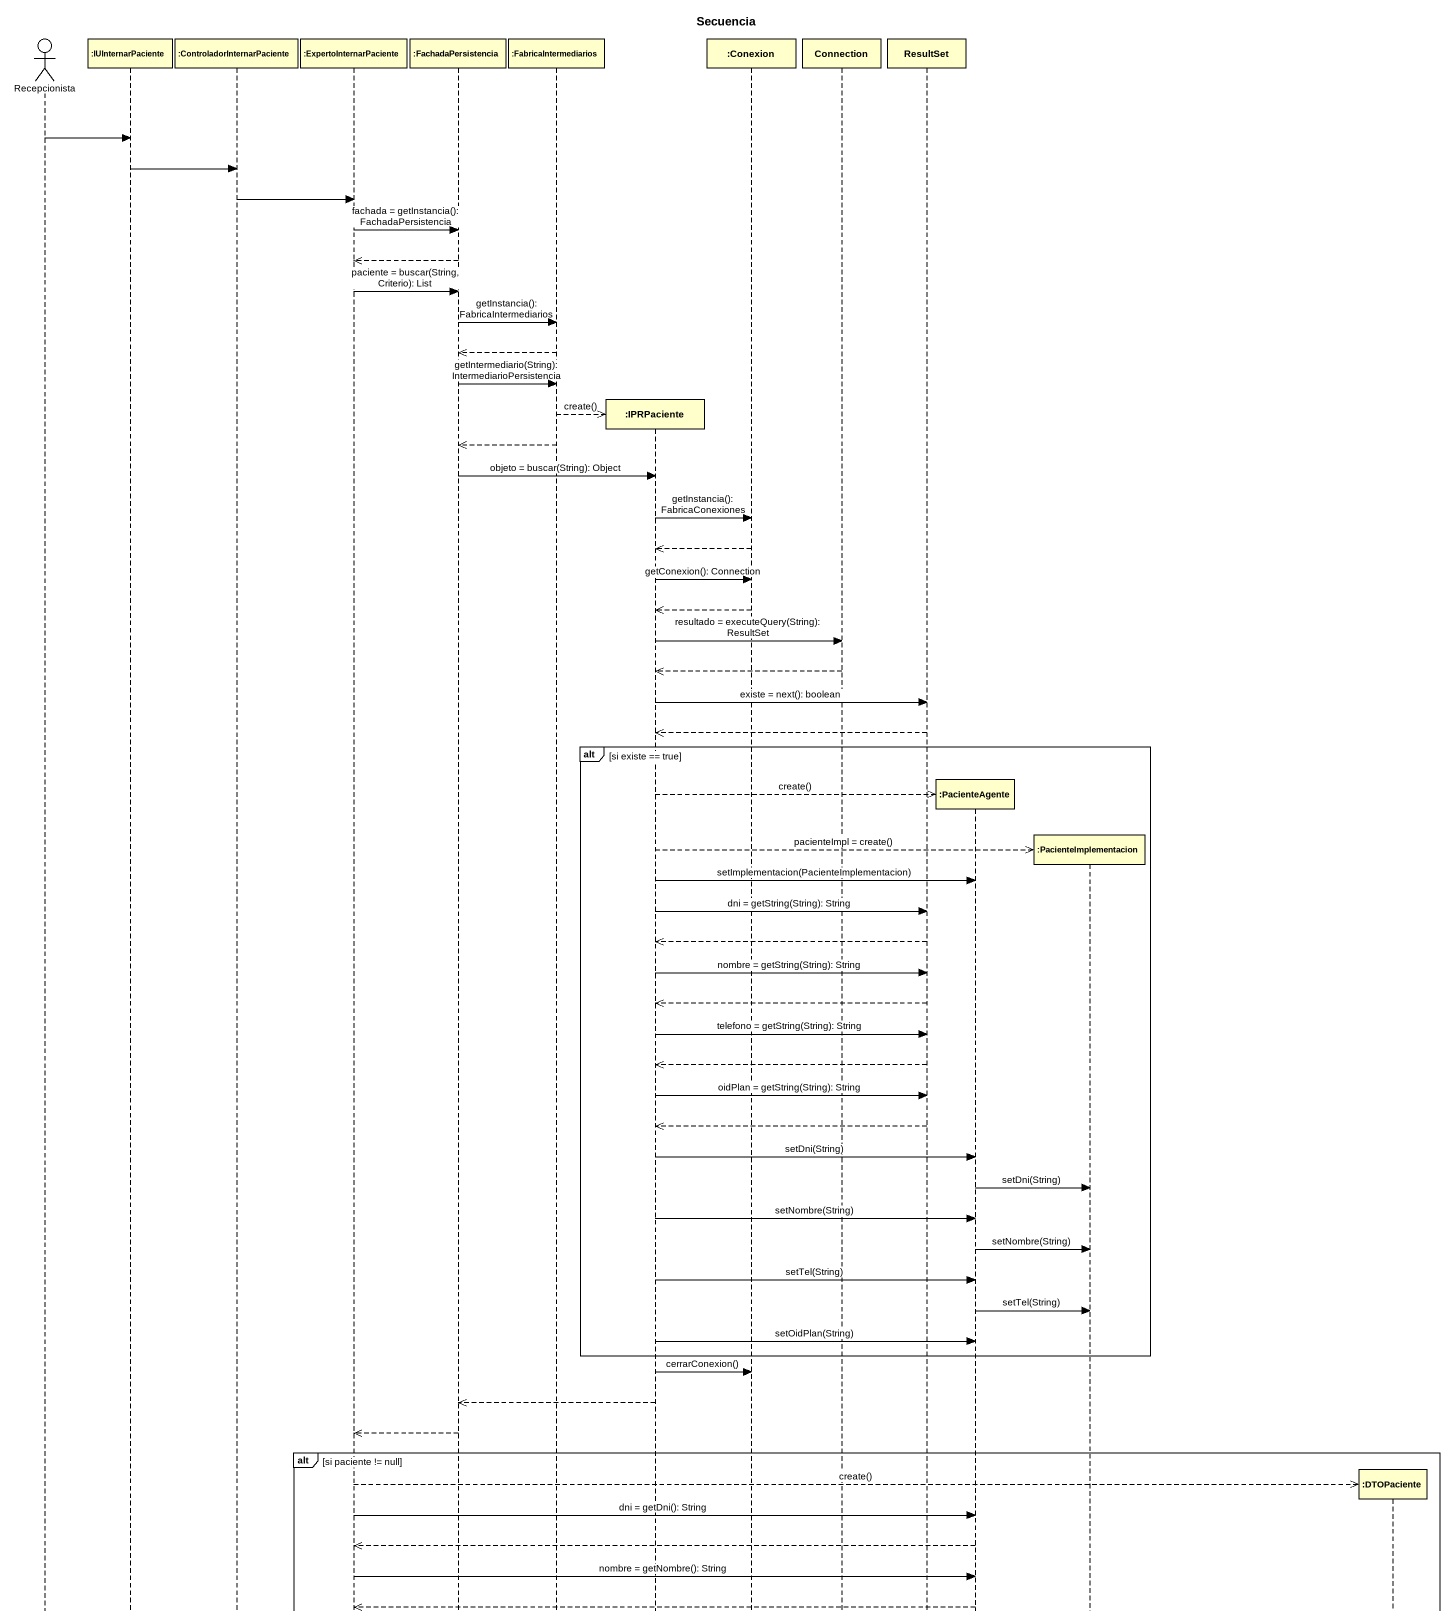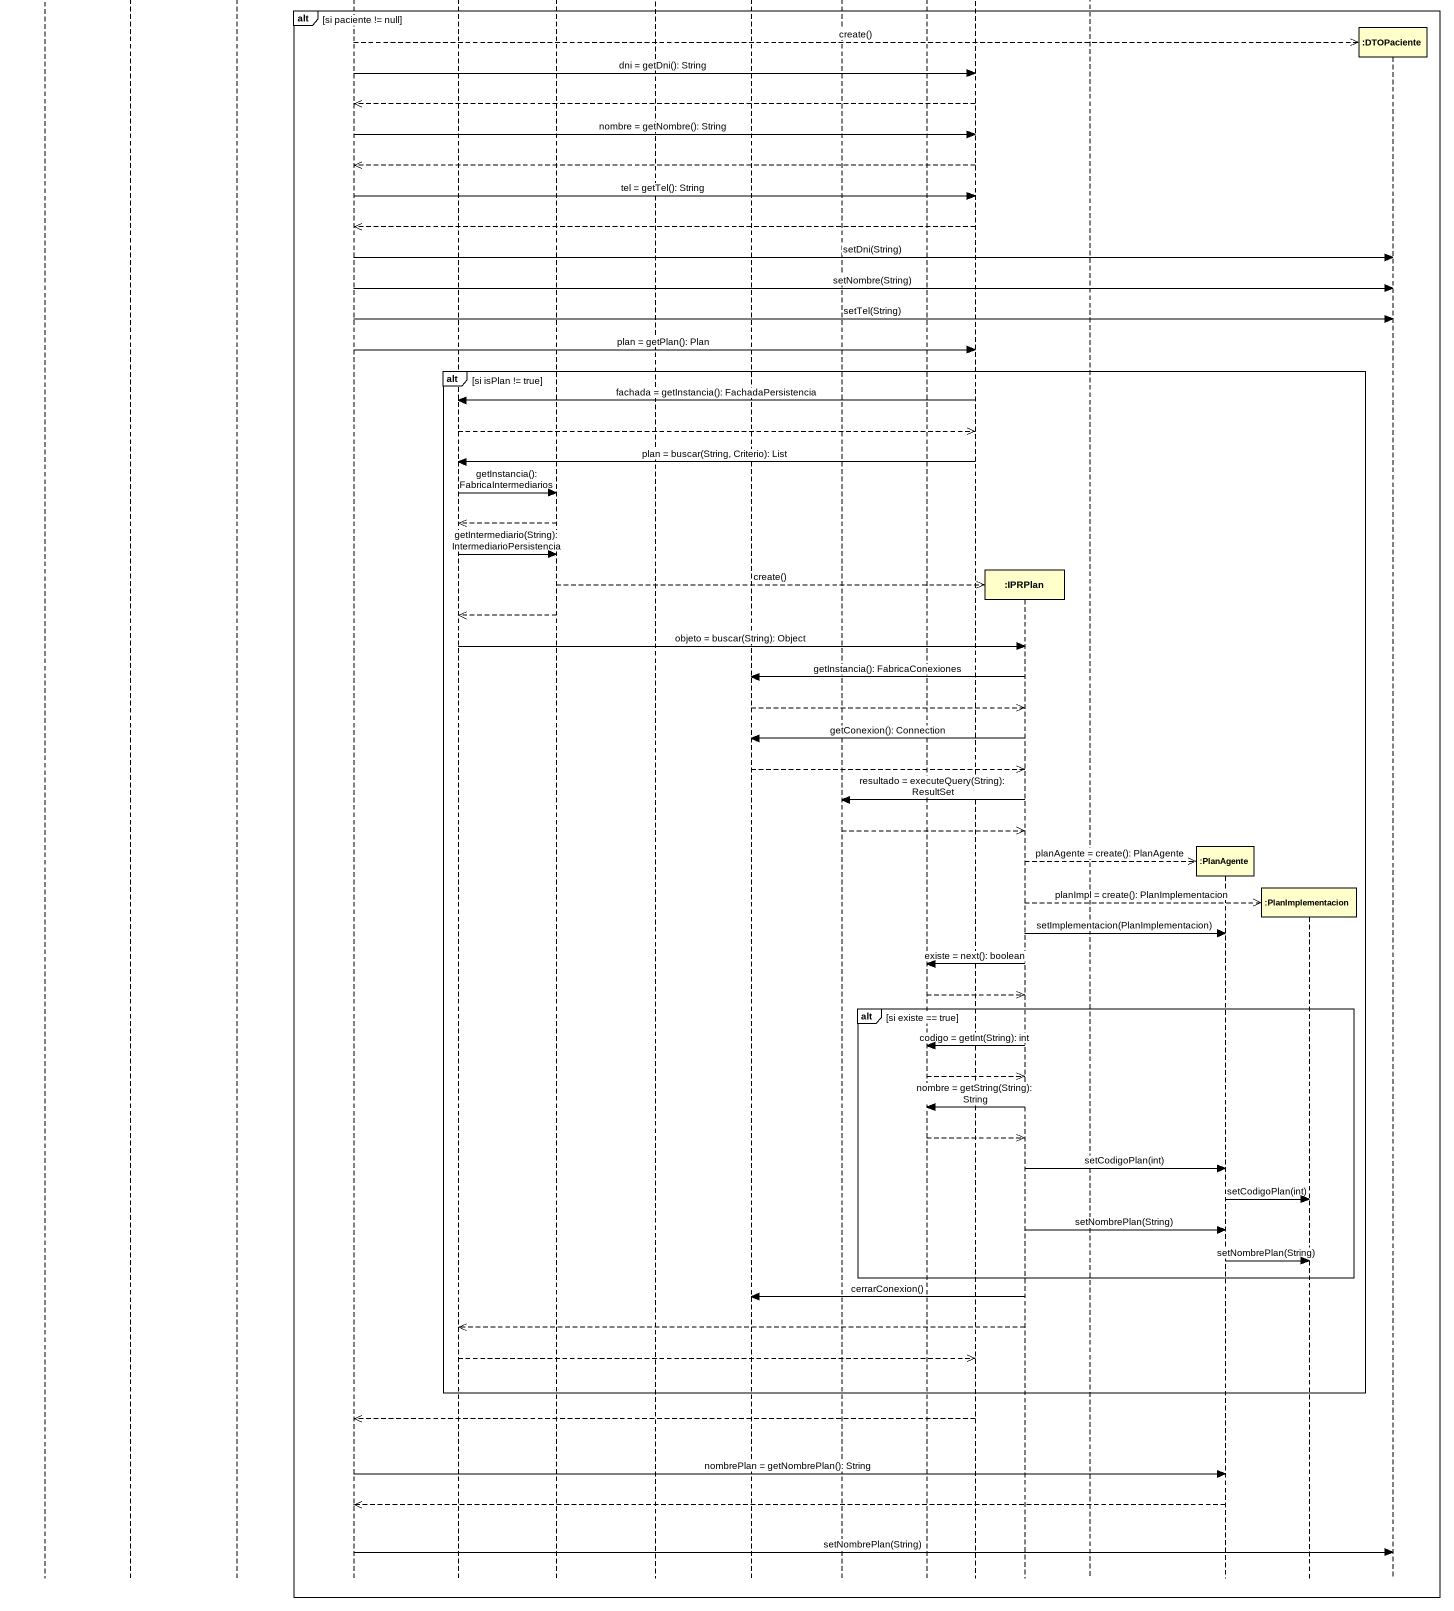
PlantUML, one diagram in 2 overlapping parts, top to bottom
@startuml
title Secuencia
hide footbox
actor Recepcionista
participant ":IUInternarPaciente" as IUInternarPaciente
participant ":ControladorInternarPaciente" as ControladorInternarPaciente
participant ":ExpertoInternarPaciente" as ExpertoInternarPaciente
participant ":FachadaPersistencia" as FachadaPersistencia
participant ":FabricaIntermediarios" as FabricaIntermediarios
participant ":IPRPaciente" as IPRPaciente
participant ":Conexion" as Conexion
participant Connection
participant ResultSet
participant ":PacienteAgente" as PacienteAgente
participant ":IPRPlan" as IPRPlan
participant ":PacienteImplementacion" as PacienteImplementacion
participant ":PlanAgente" as PlanAgente
participant ":PlanImplementacion" as PlanImplementacion
participant ":DTOPaciente" as DTOPaciente

Recepcionista -> IUInternarPaciente
IUInternarPaciente -> ControladorInternarPaciente
ControladorInternarPaciente -> ExpertoInternarPaciente
ExpertoInternarPaciente -> FachadaPersistencia : fachada = getInstancia(): FachadaPersistencia
FachadaPersistencia -->> ExpertoInternarPaciente
ExpertoInternarPaciente -> FachadaPersistencia : paciente = buscar(String, Criterio): List
FachadaPersistencia -> FabricaIntermediarios : getInstancia(): FabricaIntermediarios
FabricaIntermediarios -->> FachadaPersistencia
FachadaPersistencia -> FabricaIntermediarios : getIntermediario(String): IntermediarioPersistencia
FabricaIntermediarios -->> IPRPaciente ** : create()
FabricaIntermediarios -->> FachadaPersistencia
FachadaPersistencia -> IPRPaciente : objeto = buscar(String): Object
IPRPaciente -> Conexion : getInstancia(): FabricaConexiones
Conexion -->> IPRPaciente
IPRPaciente -> Conexion : getConexion(): Connection
Conexion -->> IPRPaciente
IPRPaciente -> Connection : resultado = executeQuery(String): ResultSet
Connection -->> IPRPaciente
IPRPaciente -> ResultSet : existe = next(): boolean
ResultSet -->> IPRPaciente
alt si existe == true
  IPRPaciente -->> PacienteAgente ** : create()
  IPRPaciente -->> PacienteImplementacion ** : pacienteImpl = create()
  IPRPaciente -> PacienteAgente : setImplementacion(PacienteImplementacion)
  IPRPaciente -> ResultSet : dni = getString(String): String
  ResultSet -->> IPRPaciente
  IPRPaciente -> ResultSet : nombre = getString(String): String
  ResultSet -->> IPRPaciente
  IPRPaciente -> ResultSet : telefono = getString(String): String
  ResultSet -->> IPRPaciente
  IPRPaciente -> ResultSet : oidPlan = getString(String): String
  ResultSet -->> IPRPaciente
  IPRPaciente -> PacienteAgente : setDni(String)
  PacienteAgente -> PacienteImplementacion : setDni(String)
  IPRPaciente -> PacienteAgente : setNombre(String)
  PacienteAgente -> PacienteImplementacion : setNombre(String)
  IPRPaciente -> PacienteAgente : setTel(String)
  PacienteAgente -> PacienteImplementacion : setTel(String)
  IPRPaciente -> PacienteAgente : setOidPlan(String)
end
IPRPaciente -> Conexion : cerrarConexion()
IPRPaciente -->> FachadaPersistencia
FachadaPersistencia -->> ExpertoInternarPaciente
alt si paciente != null
  ExpertoInternarPaciente -->> DTOPaciente ** : create()
  ExpertoInternarPaciente -> PacienteAgente : dni = getDni(): String
  PacienteAgente -->> ExpertoInternarPaciente
  ExpertoInternarPaciente -> PacienteAgente : nombre = getNombre(): String
  PacienteAgente -->> ExpertoInternarPaciente
  ExpertoInternarPaciente -> PacienteAgente : tel = getTel(): String
  PacienteAgente -->> ExpertoInternarPaciente
  ExpertoInternarPaciente -> DTOPaciente : setDni(String)
  ExpertoInternarPaciente -> DTOPaciente : setNombre(String)
  ExpertoInternarPaciente -> DTOPaciente : setTel(String)
  ExpertoInternarPaciente -> PacienteAgente : plan = getPlan(): Plan
  alt si isPlan != true
    PacienteAgente -> FachadaPersistencia : fachada = getInstancia(): FachadaPersistencia
    FachadaPersistencia -->> PacienteAgente
    PacienteAgente -> FachadaPersistencia : plan = buscar(String, Criterio): List
    FachadaPersistencia -> FabricaIntermediarios : getInstancia(): FabricaIntermediarios
    FabricaIntermediarios -->> FachadaPersistencia
    FachadaPersistencia -> FabricaIntermediarios : getIntermediario(String): IntermediarioPersistencia
    FabricaIntermediarios -->> IPRPlan ** : create()
    FabricaIntermediarios -->> FachadaPersistencia
    FachadaPersistencia -> IPRPlan : objeto = buscar(String): Object
    IPRPlan -> Conexion : getInstancia(): FabricaConexiones
    Conexion -->> IPRPlan
    IPRPlan -> Conexion : getConexion(): Connection
    Conexion -->> IPRPlan
    IPRPlan -> Connection : resultado = executeQuery(String): ResultSet
    Connection -->> IPRPlan
    IPRPlan -->> PlanAgente ** : planAgente = create(): PlanAgente
    IPRPlan -->> PlanImplementacion ** : planImpl = create(): PlanImplementacion
    IPRPlan -> PlanAgente : setImplementacion(PlanImplementacion)
    IPRPlan -> ResultSet : existe = next(): boolean
    ResultSet -->> IPRPlan
    alt si existe == true
      IPRPlan -> ResultSet : codigo = getInt(String): int
      ResultSet -->> IPRPlan
      IPRPlan -> ResultSet : nombre = getString(String): String
      ResultSet -->> IPRPlan
      IPRPlan -> PlanAgente : setCodigoPlan(int)
      PlanAgente -> PlanImplementacion : setCodigoPlan(int)
      IPRPlan -> PlanAgente : setNombrePlan(String)
      PlanAgente -> PlanImplementacion : setNombrePlan(String)
    end
    IPRPlan -> Conexion : cerrarConexion()
    IPRPlan -->> FachadaPersistencia
    FachadaPersistencia -->> PacienteAgente
  end
  PacienteAgente -->> ExpertoInternarPaciente
  ExpertoInternarPaciente -> PlanAgente : nombrePlan = getNombrePlan(): String
  PlanAgente -->> ExpertoInternarPaciente
  ExpertoInternarPaciente -> DTOPaciente : setNombrePlan(String)
end
@enduml
